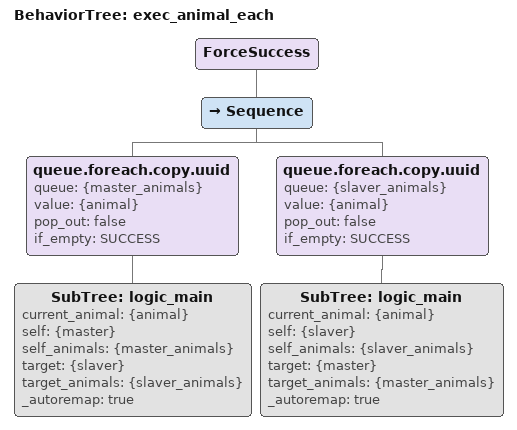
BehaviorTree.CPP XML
<?xml version="1.0" encoding="UTF-8"?>
<root BTCPP_format="4">
  <BehaviorTree ID="exec_animal_each">
    <ForceSuccess>
      <Sequence>
        <queue.foreach.copy.uuid queue="{master_animals}"
                                 value="{animal}"
                                 pop_out="false"
                                 if_empty="SUCCESS">
          <SubTree ID="logic_main"
                   current_animal="{animal}"
                   self="{master}"
                   self_animals="{master_animals}"
                   target="{slaver}"
                   target_animals="{slaver_animals}"
                   _autoremap="true"/>
        </queue.foreach.copy.uuid>
        <queue.foreach.copy.uuid queue="{slaver_animals}"
                                 value="{animal}"
                                 pop_out="false"
                                 if_empty="SUCCESS">
          <SubTree ID="logic_main"
                   current_animal="{animal}"
                   self="{slaver}"
                   self_animals="{slaver_animals}"
                   target="{master}"
                   target_animals="{master_animals}"
                   _autoremap="true"/>
        </queue.foreach.copy.uuid>
      </Sequence>
    </ForceSuccess>
  </BehaviorTree>

</root>
